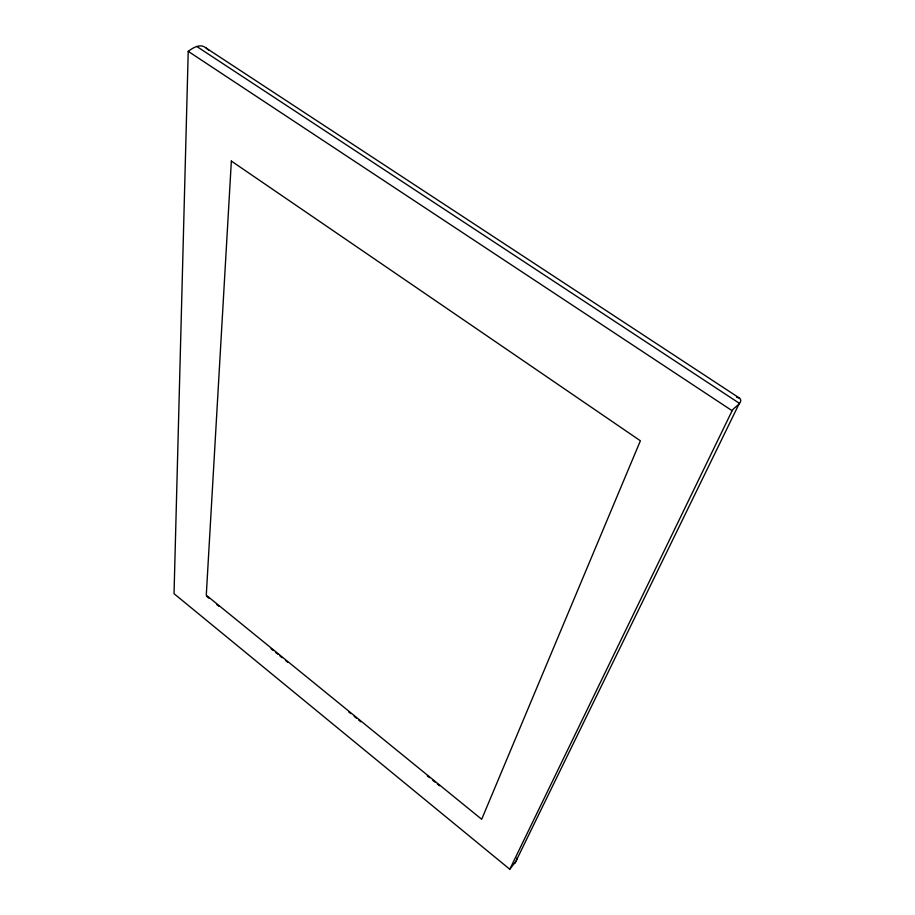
<?xml version="1.0" encoding="UTF-8"?>
<svg xmlns="http://www.w3.org/2000/svg" width="915" height="915" viewBox="0 0 915 915"><rect width="100%" height="100%" fill="white"/><g stroke="black" fill="none" stroke-linecap="round" stroke-linejoin="round"><path stroke-width="1.37" d="M509.781 869.25L732.126 410.709C733.35 407.427 744.467 402.6 739.526 398.128L206.218 48.106C200.488 43.074 193.214 47.614 188.227 51.354L174.033 593.686L509.781 869.25L516.357 860.843M517.112 857.801L516.678 859.894M514.962 863.211L739.354 403.298L196.839 46.505M736.575 397.202L739.526 398.128M188.227 51.354L732.126 410.709M206.218 48.106L208.769 50.199M206.813 596.431L209.032 598.238M216.786 604.552L219.005 606.359M271.08 648.735L273.299 650.542M275.507 652.338L277.725 654.145M279.944 655.952L282.163 657.748M285.48 660.458L287.699 662.266M348.638 711.859L350.857 713.654M354.174 716.365L356.393 718.161M358.611 719.968L360.83 721.775M427.305 775.874L429.524 777.681M432.841 780.381L435.06 782.188M437.279 783.983L439.497 785.791M231.358 161.063L206.275 595.207L481.679 819.28L640.386 440.79L231.358 161.063"/></g></svg>
